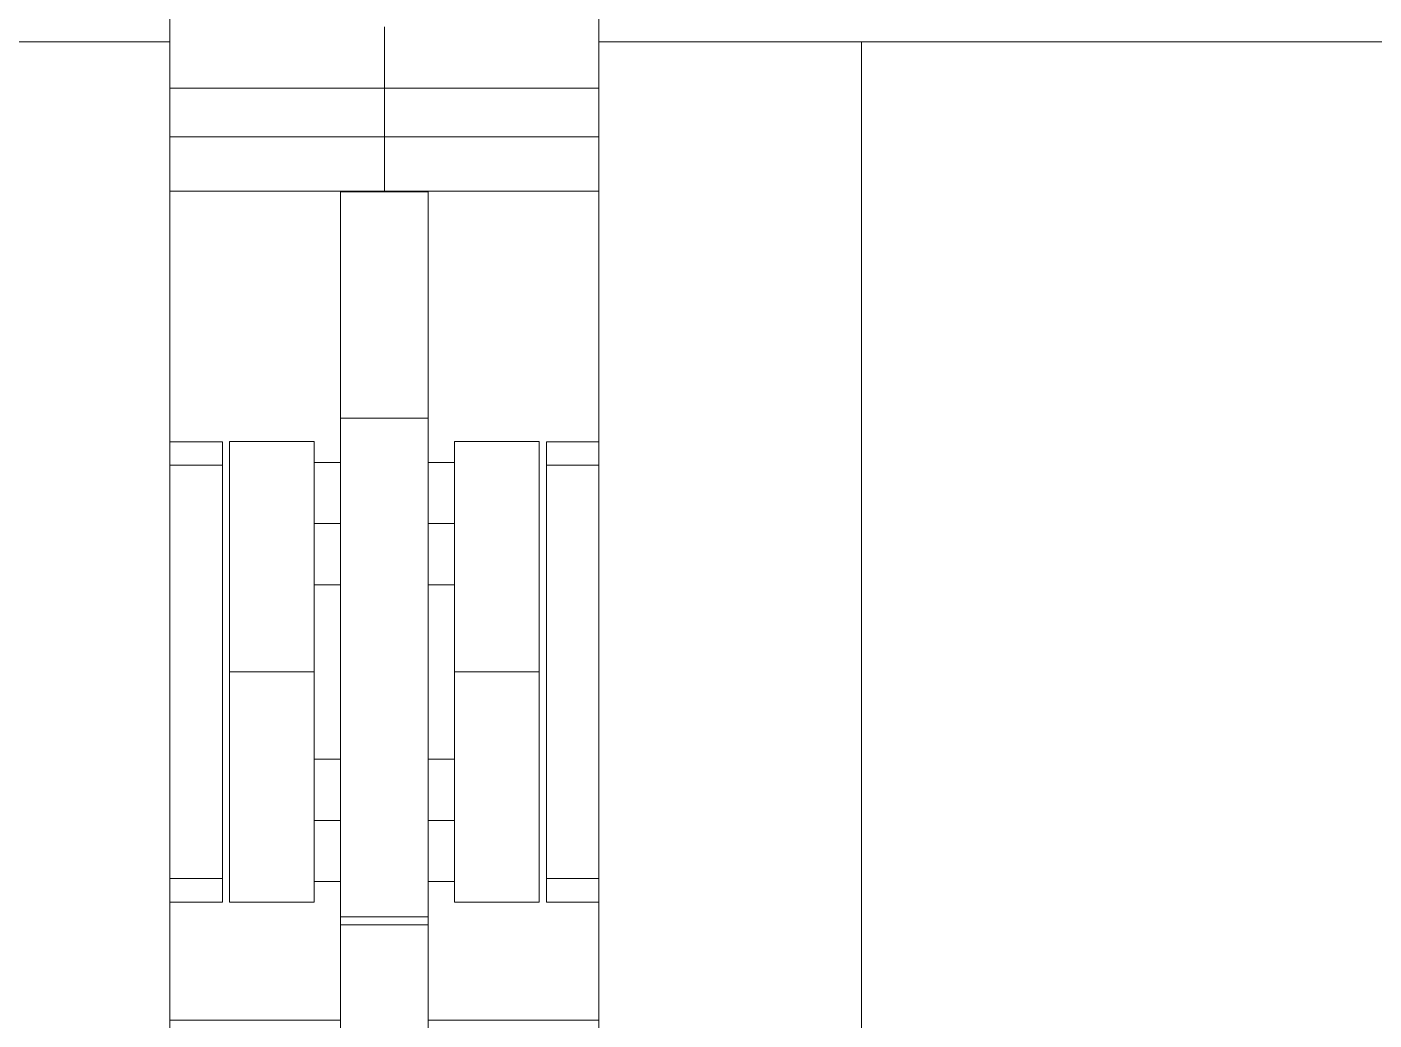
# Model space of a CAD drawing. Header units: millimetres. Extents: x -46169 to 237885, y -84465 to 18123.
# Drawn here: x 117148.9 to 117302.7, y -80615.1 to -80501.6 of the extents above; entities that cross this region are included whole.
import ezdxf

# ---------------------------------------------------------------- set-up
doc = ezdxf.new("R2010")
doc.units = ezdxf.units.MM
doc.header["$MEASUREMENT"] = 0
doc.linetypes.add('Wipeout_Contour', pattern=[1000, 0, -1000])
doc.layers.add('New_A-20-M_Floor_Slab', color=7, linetype='Continuous')
doc.layers.add('New_A-35-M_FFE_Fixed', color=7, linetype='Continuous')
doc.layers.add('New_A-20-M_Floor_Slab_Pen_No__89', color=8, linetype='Continuous', lineweight=20)
doc.layers.add('New_A-35-M_FFE_Fixed_Pen_No__1', color=7, linetype='Continuous', lineweight=13)

# ---------------------------------------------------------------- blocks, each defined once
blk = doc.blocks.new('Section Elem_7_2', base_point=(64459.15, -84332.61))
at = {"color": 254, "linetype": 'Wipeout_Contour', "lineweight": 0, "ltscale": 2275279.62684018}
blk.add_wipeout([(117165.23, -80549.04), (117171.23, -80549.04), (117171.23, -80601.62), (117165.23, -80601.62), (117165.23, -80615.11), (117184.73, -80615.11), (117184.73, -80599.29), (117181.73, -80599.29), (117181.73, -80601.65), (117172.05, -80601.65), (117172.05, -80549.01), (117181.73, -80549.01), (117181.73, -80551.38), (117184.73, -80551.38), (117184.73, -80520.4), (117165.23, -80520.4)], dxfattribs=at).dxf.layer = 'New_A-20-M_Floor_Slab'
at = {"color": 254, "linetype": 'Wipeout_Contour', "lineweight": 0, "ltscale": 568891.432542}
blk.add_wipeout([(117194.73, -80585.29), (117197.73, -80585.29), (117197.73, -80565.38), (117194.73, -80565.38)], dxfattribs=at).dxf.layer = 'New_A-20-M_Floor_Slab'
at = {"color": 254, "linetype": 'Wipeout_Contour', "lineweight": 0, "ltscale": 2275647.261272953}
blk.add_wipeout([(117194.73, -80615.11), (117214.23, -80615.11), (117214.23, -80601.62), (117208.23, -80601.62), (117208.23, -80549.04), (117214.23, -80549.04), (117214.23, -80520.4), (117194.73, -80520.4), (117194.73, -80551.38), (117197.73, -80551.38), (117197.73, -80549.01), (117207.42, -80549.01), (117207.42, -80601.65), (117197.73, -80601.65), (117197.73, -80599.29), (117194.73, -80599.29)], dxfattribs=at).dxf.layer = 'New_A-20-M_Floor_Slab'
at = {"color": 254, "linetype": 'Wipeout_Contour', "lineweight": 0, "ltscale": 568848.583567}
blk.add_wipeout([(117181.73, -80585.29), (117184.73, -80585.29), (117184.73, -80565.38), (117181.73, -80565.38)], dxfattribs=at).dxf.layer = 'New_A-20-M_Floor_Slab'
blk = doc.blocks.new('Section Elem_24_2', base_point=(64459.15, -84332.61))
at = {"color": 254, "linetype": 'Wipeout_Contour', "lineweight": 0, "ltscale": 851524.532362}
blk.add_wipeout([(117165.23, -80346.96), (116664.23, -80346.96), (116664.23, -80503.33), (116694.23, -80503.33), (117135.23, -80503.33), (117165.23, -80503.33)], dxfattribs=at).dxf.layer = 'New_A-35-M_FFE_Fixed'
at = {"color": 254, "linetype": 'Wipeout_Contour', "lineweight": 0, "ltscale": 568751.643388}
blk.add_wipeout([(117184.73, -80525.7), (117194.73, -80525.7), (117194.73, -80520.48), (117184.73, -80520.48)], dxfattribs=at).dxf.layer = 'New_A-35-M_FFE_Fixed'
at = {"color": 254, "linetype": 'Wipeout_Contour', "lineweight": 0, "ltscale": 568810.358046}
blk.add_wipeout([(117194.73, -80549.83), (117194.73, -80548.19), (117184.73, -80548.19), (117184.73, -80549.83)], dxfattribs=at).dxf.layer = 'New_A-35-M_FFE_Fixed'
at = {"color": 254, "linetype": 'Wipeout_Contour', "lineweight": 0, "ltscale": 568743.180045}
blk.add_wipeout([(117165.23, -80549.56), (117165.23, -80551.72), (117171.23, -80551.72), (117171.23, -80549.56)], dxfattribs=at).dxf.layer = 'New_A-35-M_FFE_Fixed'
at = {"color": 254, "linetype": 'Wipeout_Contour', "lineweight": 0, "ltscale": 568770.299842}
blk.add_wipeout([(117172.05, -80551.02), (117181.73, -80551.02), (117181.73, -80549.01), (117172.05, -80549.01)], dxfattribs=at).dxf.layer = 'New_A-35-M_FFE_Fixed'
at = {"color": 254, "linetype": 'Wipeout_Contour', "lineweight": 0, "ltscale": 568829.768625}
blk.add_wipeout([(117184.73, -80561.63), (117194.73, -80561.63), (117194.73, -80553.51), (117184.73, -80553.51)], dxfattribs=at).dxf.layer = 'New_A-35-M_FFE_Fixed'
at = {"color": 254, "linetype": 'Wipeout_Contour', "lineweight": 0, "ltscale": 568816.261574}
blk.add_wipeout([(117181.73, -80565.26), (117172.05, -80565.26), (117172.05, -80575.33), (117181.73, -80575.33)], dxfattribs=at).dxf.layer = 'New_A-35-M_FFE_Fixed'
at = {"color": 254, "linetype": 'Wipeout_Contour', "lineweight": 0, "ltscale": 568914.87473}
blk.add_wipeout([(117194.73, -80598.86), (117194.73, -80591.39), (117184.73, -80591.39), (117184.73, -80598.86)], dxfattribs=at).dxf.layer = 'New_A-35-M_FFE_Fixed'
at = {"color": 254, "linetype": 'Wipeout_Contour', "lineweight": 0, "ltscale": 568885.062204}
blk.add_wipeout([(117172.05, -80599.65), (117172.05, -80601.65), (117181.73, -80601.65), (117181.73, -80599.65)], dxfattribs=at).dxf.layer = 'New_A-35-M_FFE_Fixed'
at = {"color": 254, "linetype": 'Wipeout_Contour', "lineweight": 0, "ltscale": 568858.149632}
blk.add_wipeout([(117165.23, -80601.11), (117165.23, -80601.62), (117171.23, -80601.62), (117171.23, -80601.11)], dxfattribs=at).dxf.layer = 'New_A-35-M_FFE_Fixed'
at = {"color": 254, "linetype": 'Wipeout_Contour', "lineweight": 0, "ltscale": 568934.480623}
blk.add_wipeout([(117194.73, -80603.32), (117184.73, -80603.32), (117184.73, -80604.23), (117194.73, -80604.23)], dxfattribs=at).dxf.layer = 'New_A-35-M_FFE_Fixed'
at = {"color": 254, "linetype": 'Wipeout_Contour', "lineweight": 0, "ltscale": 568941.840406}
blk.add_wipeout([(117184.73, -80607.94), (117194.73, -80607.94), (117194.73, -80606.1), (117184.73, -80606.1)], dxfattribs=at).dxf.layer = 'New_A-35-M_FFE_Fixed'
at = {"color": 254, "linetype": 'Wipeout_Contour', "lineweight": 0, "ltscale": 568954.004996}
blk.add_wipeout([(117184.73, -80611.52), (117184.73, -80613.26), (117194.73, -80613.26), (117194.73, -80611.52)], dxfattribs=at).dxf.layer = 'New_A-35-M_FFE_Fixed'
at = {"color": 254, "linetype": 'Wipeout_Contour', "lineweight": 0, "ltscale": 568961.735793}
blk.add_wipeout([(117184.73, -80616.64), (117194.73, -80616.64), (117194.73, -80614.96), (117184.73, -80614.96)], dxfattribs=at).dxf.layer = 'New_A-35-M_FFE_Fixed'
at = {"layer": 'New_A-35-M_FFE_Fixed_Pen_No__1', "linetype": 'Continuous'}
for p, q in [((117172.05, -80549.01), (117181.73, -80549.01)), ((117172.05, -80601.65), (117181.73, -80601.65))]:
    blk.add_line(p, q, dxfattribs=at)
at = {"color": 254, "linetype": 'Wipeout_Contour', "lineweight": 0, "ltscale": 710931.742198}
blk.add_wipeout([(117184.73, -80520.48), (117194.73, -80520.48), (117194.73, -80520.4), (117189.73, -80520.4), (117184.73, -80520.4)], dxfattribs=at).dxf.layer = 'New_A-35-M_FFE_Fixed'
at = {"color": 254, "linetype": 'Wipeout_Contour', "lineweight": 0, "ltscale": 568763.138408}
blk.add_wipeout([(117184.73, -80525.7), (117184.73, -80530.63), (117194.73, -80530.63), (117194.73, -80525.7)], dxfattribs=at).dxf.layer = 'New_A-35-M_FFE_Fixed'
at = {"color": 254, "linetype": 'Wipeout_Contour', "lineweight": 0, "ltscale": 568740.150216}
blk.add_wipeout([(117165.23, -80549.04), (117165.23, -80549.56), (117171.23, -80549.56), (117171.23, -80549.04)], dxfattribs=at).dxf.layer = 'New_A-35-M_FFE_Fixed'
at = {"color": 254, "linetype": 'Wipeout_Contour', "lineweight": 0, "ltscale": 568779.033964}
blk.add_wipeout([(117172.05, -80556.72), (117181.73, -80556.72), (117181.73, -80551.02), (117172.05, -80551.02)], dxfattribs=at).dxf.layer = 'New_A-35-M_FFE_Fixed'
at = {"color": 254, "linetype": 'Wipeout_Contour', "lineweight": 0, "ltscale": 568850.153111}
blk.add_wipeout([(117184.73, -80571.51), (117194.73, -80571.51), (117194.73, -80561.63), (117184.73, -80561.63)], dxfattribs=at).dxf.layer = 'New_A-35-M_FFE_Fixed'
at = {"color": 254, "linetype": 'Wipeout_Contour', "lineweight": 0, "ltscale": 568876.324797}
blk.add_wipeout([(117181.73, -80593.94), (117172.05, -80593.94), (117172.05, -80599.65), (117181.73, -80599.65)], dxfattribs=at).dxf.layer = 'New_A-35-M_FFE_Fixed'
at = {"color": 254, "linetype": 'Wipeout_Contour', "lineweight": 0, "ltscale": 568855.118537}
blk.add_wipeout([(117171.23, -80598.94), (117165.23, -80598.94), (117165.23, -80601.11), (117171.23, -80601.11)], dxfattribs=at).dxf.layer = 'New_A-35-M_FFE_Fixed'
at = {"color": 254, "linetype": 'Wipeout_Contour', "lineweight": 0, "ltscale": 568930.552962}
blk.add_wipeout([(117194.73, -80603.32), (117194.73, -80600.77), (117184.73, -80600.77), (117184.73, -80603.32)], dxfattribs=at).dxf.layer = 'New_A-35-M_FFE_Fixed'
at = {"color": 254, "linetype": 'Wipeout_Contour', "lineweight": 0, "ltscale": 568937.634166}
blk.add_wipeout([(117194.73, -80604.23), (117184.73, -80604.23), (117184.73, -80606.1), (117194.73, -80606.1)], dxfattribs=at).dxf.layer = 'New_A-35-M_FFE_Fixed'
at = {"color": 254, "linetype": 'Wipeout_Contour', "lineweight": 0, "ltscale": 568950.02587}
blk.add_wipeout([(117194.73, -80611.52), (117194.73, -80609.75), (117184.73, -80609.75), (117184.73, -80611.52)], dxfattribs=at).dxf.layer = 'New_A-35-M_FFE_Fixed'
at = {"color": 254, "linetype": 'Wipeout_Contour', "lineweight": 0, "ltscale": 568957.908319}
blk.add_wipeout([(117194.73, -80614.96), (117194.73, -80613.26), (117184.73, -80613.26), (117184.73, -80614.96)], dxfattribs=at).dxf.layer = 'New_A-35-M_FFE_Fixed'
at = {"layer": 'New_A-35-M_FFE_Fixed_Pen_No__1', "linetype": 'Continuous'}
for p, q in [((117171.23, -80549.56), (117171.23, -80549.04)), ((117172.05, -80551.02), (117172.05, -80549.01)), ((117172.05, -80601.65), (117172.05, -80599.65)), ((117171.23, -80601.62), (117171.23, -80601.11))]:
    blk.add_line(p, q, dxfattribs=at)
at = {"color": 254, "linetype": 'Wipeout_Contour', "lineweight": 0, "ltscale": 568773.777085}
blk.add_wipeout([(117184.73, -80535.1), (117194.73, -80535.1), (117194.73, -80530.63), (117184.73, -80530.63)], dxfattribs=at).dxf.layer = 'New_A-35-M_FFE_Fixed'
at = {"color": 254, "linetype": 'Wipeout_Contour', "lineweight": 0, "ltscale": 568794.899972}
blk.add_wipeout([(117181.73, -80551.38), (117181.73, -80551.91), (117184.73, -80551.91), (117184.73, -80551.38)], dxfattribs=at).dxf.layer = 'New_A-35-M_FFE_Fixed'
at = {"color": 254, "linetype": 'Wipeout_Contour', "lineweight": 0, "ltscale": 568799.148929}
blk.add_wipeout([(117171.23, -80551.72), (117165.23, -80551.72), (117165.23, -80598.94), (117171.23, -80598.94)], dxfattribs=at).dxf.layer = 'New_A-35-M_FFE_Fixed'
at = {"color": 254, "linetype": 'Wipeout_Contour', "lineweight": 0, "ltscale": 568795.173222}
blk.add_wipeout([(117181.73, -80556.72), (117172.05, -80556.72), (117172.05, -80565.26), (117181.73, -80565.26)], dxfattribs=at).dxf.layer = 'New_A-35-M_FFE_Fixed'
at = {"color": 254, "linetype": 'Wipeout_Contour', "lineweight": 0, "ltscale": 568873.079419}
blk.add_wipeout([(117184.73, -80581.87), (117194.73, -80581.87), (117194.73, -80571.51), (117184.73, -80571.51)], dxfattribs=at).dxf.layer = 'New_A-35-M_FFE_Fixed'
at = {"color": 254, "linetype": 'Wipeout_Contour', "lineweight": 0, "ltscale": 568860.180878}
blk.add_wipeout([(117181.73, -80585.4), (117172.05, -80585.4), (117172.05, -80593.94), (117181.73, -80593.94)], dxfattribs=at).dxf.layer = 'New_A-35-M_FFE_Fixed'
at = {"color": 254, "linetype": 'Wipeout_Contour', "lineweight": 0, "ltscale": 711128.411658}
blk.add_wipeout([(117181.73, -80598.75), (117181.73, -80599.29), (117184.73, -80599.29), (117184.73, -80598.86), (117184.73, -80598.75)], dxfattribs=at).dxf.layer = 'New_A-35-M_FFE_Fixed'
at = {"color": 254, "linetype": 'Wipeout_Contour', "lineweight": 0, "ltscale": 568945.970991}
blk.add_wipeout([(117184.73, -80607.94), (117184.73, -80609.75), (117194.73, -80609.75), (117194.73, -80607.94)], dxfattribs=at).dxf.layer = 'New_A-35-M_FFE_Fixed'
at = {"layer": 'New_A-35-M_FFE_Fixed_Pen_No__1', "linetype": 'Continuous'}
for p, q in [((117171.23, -80551.72), (117171.23, -80549.56)), ((117181.73, -80551.02), (117181.73, -80549.01)), ((117172.05, -80556.72), (117172.05, -80551.02)), ((117171.23, -80598.94), (117171.23, -80551.72)), ((117172.05, -80565.26), (117172.05, -80556.72)), ((117172.05, -80599.65), (117172.05, -80593.94)), ((117171.23, -80601.11), (117171.23, -80598.94)), ((117181.73, -80601.65), (117181.73, -80599.65))]:
    blk.add_line(p, q, dxfattribs=at)
at = {"color": 254, "linetype": 'Wipeout_Contour', "lineweight": 0, "ltscale": 568739.870165}
blk.add_wipeout([(117165.23, -80503.33), (117135.23, -80503.33), (117135.23, -80647.33), (117165.23, -80647.33)], dxfattribs=at).dxf.layer = 'New_A-35-M_FFE_Fixed'
at = {"color": 254, "linetype": 'Wipeout_Contour', "lineweight": 0, "ltscale": 568783.219289}
blk.add_wipeout([(117184.73, -80535.1), (117184.73, -80538.96), (117194.73, -80538.96), (117194.73, -80535.1)], dxfattribs=at).dxf.layer = 'New_A-35-M_FFE_Fixed'
at = {"color": 254, "linetype": 'Wipeout_Contour', "lineweight": 0, "ltscale": 568797.222812}
blk.add_wipeout([(117181.73, -80551.91), (117181.73, -80553.43), (117184.73, -80553.43), (117184.73, -80551.91)], dxfattribs=at).dxf.layer = 'New_A-35-M_FFE_Fixed'
at = {"color": 254, "linetype": 'Wipeout_Contour', "lineweight": 0, "ltscale": 568813.193074}
blk.add_wipeout([(117181.73, -80558.38), (117181.73, -80561.05), (117184.73, -80561.05), (117184.73, -80558.38)], dxfattribs=at).dxf.layer = 'New_A-35-M_FFE_Fixed'
at = {"color": 254, "linetype": 'Wipeout_Contour', "lineweight": 0, "ltscale": 568825.416788}
blk.add_wipeout([(117181.73, -80564.84), (117181.73, -80565.38), (117184.73, -80565.38), (117184.73, -80564.84)], dxfattribs=at).dxf.layer = 'New_A-35-M_FFE_Fixed'
at = {"color": 254, "linetype": 'Wipeout_Contour', "lineweight": 0, "ltscale": 568839.089227}
blk.add_wipeout([(117181.73, -80575.33), (117172.05, -80575.33), (117172.05, -80585.4), (117181.73, -80585.4)], dxfattribs=at).dxf.layer = 'New_A-35-M_FFE_Fixed'
at = {"color": 254, "linetype": 'Wipeout_Contour', "lineweight": 0, "ltscale": 568895.614513}
blk.add_wipeout([(117194.73, -80591.39), (117194.73, -80581.87), (117184.73, -80581.87), (117184.73, -80591.39)], dxfattribs=at).dxf.layer = 'New_A-35-M_FFE_Fixed'
at = {"color": 254, "linetype": 'Wipeout_Contour', "lineweight": 0, "ltscale": 568890.048687}
blk.add_wipeout([(117181.73, -80594.97), (117184.73, -80594.97), (117184.73, -80592.29), (117181.73, -80592.29)], dxfattribs=at).dxf.layer = 'New_A-35-M_FFE_Fixed'
at = {"color": 254, "linetype": 'Wipeout_Contour', "lineweight": 0, "ltscale": 568899.952164}
blk.add_wipeout([(117181.73, -80597.24), (117181.73, -80598.75), (117184.73, -80598.75), (117184.73, -80597.24)], dxfattribs=at).dxf.layer = 'New_A-35-M_FFE_Fixed'
at = {"layer": 'New_A-35-M_FFE_Fixed_Pen_No__1', "linetype": 'Continuous'}
for p, q in [((117165.23, -80549.04), (117171.23, -80549.04)), ((117181.73, -80551.38), (117184.73, -80551.38)), ((117165.23, -80551.72), (117171.23, -80551.72)), ((117172.05, -80575.33), (117172.05, -80565.26)), ((117172.05, -80575.33), (117181.73, -80575.33)), ((117172.05, -80585.4), (117172.05, -80575.33)), ((117172.05, -80593.94), (117172.05, -80585.4)), ((117165.23, -80598.94), (117171.23, -80598.94)), ((117181.73, -80599.29), (117184.73, -80599.29)), ((117165.23, -80601.62), (117171.23, -80601.62))]:
    blk.add_line(p, q, dxfattribs=at)
at = {"color": 254, "linetype": 'Wipeout_Contour', "lineweight": 0, "ltscale": 568670.551789}
blk.add_wipeout([(117189.73, -80501.63), (117165.23, -80501.63), (117165.23, -80508.61), (117189.73, -80508.61)], dxfattribs=at).dxf.layer = 'New_A-35-M_FFE_Fixed'
at = {"color": 254, "linetype": 'Wipeout_Contour', "lineweight": 0, "ltscale": 568683.856319}
blk.add_wipeout([(117165.23, -80511.45), (117189.73, -80511.45), (117189.73, -80510.54), (117165.23, -80510.54)], dxfattribs=at).dxf.layer = 'New_A-35-M_FFE_Fixed'
at = {"color": 254, "linetype": 'Wipeout_Contour', "lineweight": 0, "ltscale": 568698.117692}
blk.add_wipeout([(117165.23, -80520.4), (117189.73, -80520.4), (117189.73, -80514.18), (117165.23, -80514.18)], dxfattribs=at).dxf.layer = 'New_A-35-M_FFE_Fixed'
at = {"color": 254, "linetype": 'Wipeout_Contour', "lineweight": 0, "ltscale": 568791.163112}
blk.add_wipeout([(117194.73, -80538.96), (117184.73, -80538.96), (117184.73, -80542.11), (117194.73, -80542.11)], dxfattribs=at).dxf.layer = 'New_A-35-M_FFE_Fixed'
at = {"color": 254, "linetype": 'Wipeout_Contour', "lineweight": 0, "ltscale": 711001.863715}
blk.add_wipeout([(117181.73, -80553.43), (117181.73, -80555.7), (117184.73, -80555.7), (117184.73, -80553.51), (117184.73, -80553.43)], dxfattribs=at).dxf.layer = 'New_A-35-M_FFE_Fixed'
at = {"color": 254, "linetype": 'Wipeout_Contour', "lineweight": 0, "ltscale": 568823.09372}
blk.add_wipeout([(117181.73, -80563.33), (117181.73, -80564.84), (117184.73, -80564.84), (117184.73, -80563.33)], dxfattribs=at).dxf.layer = 'New_A-35-M_FFE_Fixed'
at = {"color": 254, "linetype": 'Wipeout_Contour', "lineweight": 0, "ltscale": 568871.750355}
blk.add_wipeout([(117181.73, -80585.82), (117184.73, -80585.82), (117184.73, -80585.29), (117181.73, -80585.29)], dxfattribs=at).dxf.layer = 'New_A-35-M_FFE_Fixed'
at = {"color": 254, "linetype": 'Wipeout_Contour', "lineweight": 0, "ltscale": 568895.658514}
blk.add_wipeout([(117181.73, -80594.97), (117181.73, -80597.24), (117184.73, -80597.24), (117184.73, -80594.97)], dxfattribs=at).dxf.layer = 'New_A-35-M_FFE_Fixed'
at = {"layer": 'New_A-35-M_FFE_Fixed_Pen_No__1', "linetype": 'Continuous'}
for p, q in [((117165.23, -80503.33), (117165.23, -80346.96)), ((117135.23, -80503.33), (117165.23, -80503.33)), ((117165.23, -80520.4), (117189.73, -80520.4)), ((117181.73, -80575.33), (117181.73, -80565.26)), ((117181.73, -80565.38), (117184.73, -80565.38)), ((117181.73, -80599.65), (117181.73, -80593.94))]:
    blk.add_line(p, q, dxfattribs=at)
at = {"color": 254, "linetype": 'Wipeout_Contour', "lineweight": 0, "ltscale": 568679.563704}
blk.add_wipeout([(117165.23, -80509.58), (117189.73, -80509.58), (117189.73, -80508.61), (117165.23, -80508.61)], dxfattribs=at).dxf.layer = 'New_A-35-M_FFE_Fixed'
at = {"color": 254, "linetype": 'Wipeout_Contour', "lineweight": 0, "ltscale": 568690.813338}
blk.add_wipeout([(117165.23, -80514.18), (117189.73, -80514.18), (117189.73, -80513.95), (117165.23, -80513.95)], dxfattribs=at).dxf.layer = 'New_A-35-M_FFE_Fixed'
at = {"color": 254, "linetype": 'Wipeout_Contour', "lineweight": 0, "ltscale": 568797.354527}
blk.add_wipeout([(117184.73, -80544.43), (117194.73, -80544.43), (117194.73, -80542.11), (117184.73, -80542.11)], dxfattribs=at).dxf.layer = 'New_A-35-M_FFE_Fixed'
at = {"color": 254, "linetype": 'Wipeout_Contour', "lineweight": 0, "ltscale": 568807.122901}
blk.add_wipeout([(117181.73, -80555.7), (117181.73, -80558.38), (117184.73, -80558.38), (117184.73, -80555.7)], dxfattribs=at).dxf.layer = 'New_A-35-M_FFE_Fixed'
at = {"color": 254, "linetype": 'Wipeout_Contour', "lineweight": 0, "ltscale": 711023.872258}
blk.add_wipeout([(117181.73, -80561.05), (117181.73, -80563.33), (117184.73, -80563.33), (117184.73, -80561.63), (117184.73, -80561.05)], dxfattribs=at).dxf.layer = 'New_A-35-M_FFE_Fixed'
at = {"color": 254, "linetype": 'Wipeout_Contour', "lineweight": 0, "ltscale": 568874.073859}
blk.add_wipeout([(117181.73, -80587.34), (117184.73, -80587.34), (117184.73, -80585.82), (117181.73, -80585.82)], dxfattribs=at).dxf.layer = 'New_A-35-M_FFE_Fixed'
at = {"layer": 'New_A-35-M_FFE_Fixed_Pen_No__1', "linetype": 'Continuous'}
for p, q in [((117165.23, -80508.61), (117189.73, -80508.61)), ((117181.73, -80556.72), (117181.73, -80551.02)), ((117181.73, -80565.26), (117181.73, -80556.72)), ((117181.73, -80558.38), (117184.73, -80558.38)), ((117181.73, -80585.4), (117181.73, -80575.33)), ((117181.73, -80585.29), (117184.73, -80585.29))]:
    blk.add_line(p, q, dxfattribs=at)
at = {"color": 254, "linetype": 'Wipeout_Contour', "lineweight": 0, "ltscale": 568681.745663}
blk.add_wipeout([(117165.23, -80510.54), (117189.73, -80510.54), (117189.73, -80509.58), (117165.23, -80509.58)], dxfattribs=at).dxf.layer = 'New_A-35-M_FFE_Fixed'
at = {"color": 254, "linetype": 'Wipeout_Contour', "lineweight": 0, "ltscale": 568688.997012}
blk.add_wipeout([(117165.23, -80513.55), (117189.73, -80513.55), (117189.73, -80512.98), (117165.23, -80512.98)], dxfattribs=at).dxf.layer = 'New_A-35-M_FFE_Fixed'
at = {"color": 254, "linetype": 'Wipeout_Contour', "lineweight": 0, "ltscale": 568801.595534}
blk.add_wipeout([(117184.73, -80545.85), (117194.73, -80545.85), (117194.73, -80544.43), (117184.73, -80544.43)], dxfattribs=at).dxf.layer = 'New_A-35-M_FFE_Fixed'
at = {"color": 254, "linetype": 'Wipeout_Contour', "lineweight": 0, "ltscale": 568878.367184}
blk.add_wipeout([(117181.73, -80587.34), (117181.73, -80589.61), (117184.73, -80589.61), (117184.73, -80587.34)], dxfattribs=at).dxf.layer = 'New_A-35-M_FFE_Fixed'
at = {"color": 254, "linetype": 'Wipeout_Contour', "lineweight": 0, "ltscale": 568687.551595}
blk.add_wipeout([(117165.23, -80512.98), (117189.73, -80512.98), (117189.73, -80512.27), (117165.23, -80512.27)], dxfattribs=at).dxf.layer = 'New_A-35-M_FFE_Fixed'
at = {"color": 254, "linetype": 'Wipeout_Contour', "lineweight": 0, "ltscale": 568803.750496}
blk.add_wipeout([(117184.73, -80545.85), (117184.73, -80546.33), (117194.73, -80546.33), (117194.73, -80545.85)], dxfattribs=at).dxf.layer = 'New_A-35-M_FFE_Fixed'
at = {"color": 254, "linetype": 'Wipeout_Contour', "lineweight": 0, "ltscale": 711106.141295}
blk.add_wipeout([(117181.73, -80589.61), (117181.73, -80592.29), (117184.73, -80592.29), (117184.73, -80591.39), (117184.73, -80589.61)], dxfattribs=at).dxf.layer = 'New_A-35-M_FFE_Fixed'
at = {"layer": 'New_A-35-M_FFE_Fixed_Pen_No__1', "linetype": 'Continuous'}
for p, q in [((117181.73, -80593.94), (117181.73, -80585.4)), ((117181.73, -80592.29), (117184.73, -80592.29))]:
    blk.add_line(p, q, dxfattribs=at)
at = {"color": 254, "linetype": 'Wipeout_Contour', "lineweight": 0, "ltscale": 568685.816239}
blk.add_wipeout([(117189.73, -80511.45), (117165.23, -80511.45), (117165.23, -80512.27), (117189.73, -80512.27)], dxfattribs=at).dxf.layer = 'New_A-35-M_FFE_Fixed'
at = {"color": 254, "linetype": 'Wipeout_Contour', "lineweight": 0, "ltscale": 568690.098109}
blk.add_wipeout([(117165.23, -80513.95), (117189.73, -80513.95), (117189.73, -80513.55), (117165.23, -80513.55)], dxfattribs=at).dxf.layer = 'New_A-35-M_FFE_Fixed'
at = {"color": 254, "linetype": 'Wipeout_Contour', "lineweight": 0, "ltscale": 568806.395243}
blk.add_wipeout([(117184.73, -80546.33), (117184.73, -80548.19), (117194.73, -80548.19), (117194.73, -80546.33)], dxfattribs=at).dxf.layer = 'New_A-35-M_FFE_Fixed'
at = {"layer": 'New_A-35-M_FFE_Fixed_Pen_No__1', "linetype": 'Continuous'}
for p, q in [((117165.23, -80647.33), (117165.23, -80503.33)), ((117165.23, -80514.18), (117189.73, -80514.18))]:
    blk.add_line(p, q, dxfattribs=at)
blk = doc.blocks.new('Section Elem_29_2', base_point=(64459.15, -84332.61))
at = {"layer": 'New_A-35-M_FFE_Fixed_Pen_No__1', "linetype": 'Continuous'}
for p, q in [((117184.73, -80520.48), (117184.73, -80520.4)), ((117184.73, -80525.7), (117184.73, -80520.48)), ((117184.73, -80530.63), (117184.73, -80525.7)), ((117194.73, -80530.63), (117194.73, -80525.7)), ((117184.73, -80535.1), (117184.73, -80530.63)), ((117194.73, -80535.1), (117194.73, -80530.63)), ((117184.73, -80538.96), (117184.73, -80535.1)), ((117194.73, -80538.96), (117194.73, -80535.1)), ((117184.73, -80542.11), (117184.73, -80538.96)), ((117194.73, -80542.11), (117194.73, -80538.96)), ((117184.73, -80544.43), (117184.73, -80542.11)), ((117194.73, -80544.43), (117194.73, -80542.11)), ((117184.73, -80545.85), (117184.73, -80544.43)), ((117194.73, -80545.85), (117194.73, -80544.43)), ((117184.73, -80546.33), (117184.73, -80545.85)), ((117184.73, -80548.19), (117184.73, -80546.33)), ((117184.73, -80546.33), (117194.73, -80546.33)), ((117194.73, -80546.33), (117194.73, -80545.85)), ((117194.73, -80548.19), (117194.73, -80546.33)), ((117184.73, -80571.51), (117184.73, -80561.63)), ((117184.73, -80581.87), (117184.73, -80571.51)), ((117194.73, -80581.87), (117194.73, -80571.51)), ((117184.73, -80591.39), (117184.73, -80581.87)), ((117184.73, -80604.23), (117184.73, -80603.32)), ((117184.73, -80603.32), (117194.73, -80603.32)), ((117194.73, -80604.23), (117194.73, -80603.32)), ((117184.73, -80606.1), (117184.73, -80604.23)), ((117184.73, -80604.23), (117194.73, -80604.23)), ((117194.73, -80606.1), (117194.73, -80604.23)), ((117184.73, -80607.94), (117184.73, -80606.1)), ((117194.73, -80607.94), (117194.73, -80606.1)), ((117184.73, -80609.75), (117184.73, -80607.94)), ((117194.73, -80609.75), (117194.73, -80607.94)), ((117184.73, -80611.52), (117184.73, -80609.75)), ((117194.73, -80611.52), (117194.73, -80609.75)), ((117184.73, -80613.26), (117184.73, -80611.52)), ((117194.73, -80613.26), (117194.73, -80611.52)), ((117184.73, -80614.96), (117184.73, -80613.26)), ((117194.73, -80614.96), (117194.73, -80613.26)), ((117184.73, -80616.64), (117184.73, -80614.96)), ((117194.73, -80616.64), (117194.73, -80614.96))]:
    blk.add_line(p, q, dxfattribs=at)
at = {"color": 254, "linetype": 'Wipeout_Contour', "lineweight": 0, "ltscale": 568881.895975}
blk.add_wipeout([(117214.23, -80549.56), (117214.23, -80549.04), (117208.23, -80549.04), (117208.23, -80549.56)], dxfattribs=at).dxf.layer = 'New_A-35-M_FFE_Fixed'
at = {"color": 254, "linetype": 'Wipeout_Contour', "lineweight": 0, "ltscale": 568840.075623}
blk.add_wipeout([(117194.73, -80551.91), (117194.73, -80553.43), (117197.73, -80553.43), (117197.73, -80551.91)], dxfattribs=at).dxf.layer = 'New_A-35-M_FFE_Fixed'
at = {"color": 254, "linetype": 'Wipeout_Contour', "lineweight": 0, "ltscale": 711063.047168}
blk.add_wipeout([(117194.73, -80558.38), (117197.73, -80558.38), (117197.73, -80556.72), (117197.73, -80555.7), (117194.73, -80555.7)], dxfattribs=at).dxf.layer = 'New_A-35-M_FFE_Fixed'
at = {"color": 254, "linetype": 'Wipeout_Contour', "lineweight": 0, "ltscale": 568865.944571}
blk.add_wipeout([(117194.73, -80563.33), (117194.73, -80564.84), (117197.73, -80564.84), (117197.73, -80563.33)], dxfattribs=at).dxf.layer = 'New_A-35-M_FFE_Fixed'
at = {"color": 254, "linetype": 'Wipeout_Contour', "lineweight": 0, "ltscale": 568921.213871}
blk.add_wipeout([(117197.73, -80587.34), (117194.73, -80587.34), (117194.73, -80589.61), (117197.73, -80589.61)], dxfattribs=at).dxf.layer = 'New_A-35-M_FFE_Fixed'
at = {"color": 254, "linetype": 'Wipeout_Contour', "lineweight": 0, "ltscale": 568938.503899}
blk.add_wipeout([(117197.73, -80594.97), (117194.73, -80594.97), (117194.73, -80597.24), (117197.73, -80597.24)], dxfattribs=at).dxf.layer = 'New_A-35-M_FFE_Fixed'
at = {"color": 254, "linetype": 'Wipeout_Contour', "lineweight": 0, "ltscale": 568999.865996}
blk.add_wipeout([(117208.23, -80601.62), (117214.23, -80601.62), (117214.23, -80601.11), (117208.23, -80601.11)], dxfattribs=at).dxf.layer = 'New_A-35-M_FFE_Fixed'
at = {"color": 254, "linetype": 'Wipeout_Contour', "lineweight": 0, "ltscale": 568837.752957}
blk.add_wipeout([(117194.73, -80551.38), (117194.73, -80551.91), (117197.73, -80551.91), (117197.73, -80551.38)], dxfattribs=at).dxf.layer = 'New_A-35-M_FFE_Fixed'
at = {"color": 254, "linetype": 'Wipeout_Contour', "lineweight": 0, "ltscale": 568844.367389}
blk.add_wipeout([(117194.73, -80555.7), (117197.73, -80555.7), (117197.73, -80553.43), (117194.73, -80553.43)], dxfattribs=at).dxf.layer = 'New_A-35-M_FFE_Fixed'
at = {"color": 254, "linetype": 'Wipeout_Contour', "lineweight": 0, "ltscale": 568861.652471}
blk.add_wipeout([(117194.73, -80561.05), (117194.73, -80563.33), (117197.73, -80563.33), (117197.73, -80561.05)], dxfattribs=at).dxf.layer = 'New_A-35-M_FFE_Fixed'
at = {"color": 254, "linetype": 'Wipeout_Contour', "lineweight": 0, "ltscale": 711086.402852}
blk.add_wipeout([(117194.73, -80564.84), (117194.73, -80565.38), (117197.73, -80565.38), (117197.73, -80565.26), (117197.73, -80564.84)], dxfattribs=at).dxf.layer = 'New_A-35-M_FFE_Fixed'
at = {"color": 254, "linetype": 'Wipeout_Contour', "lineweight": 0, "ltscale": 568916.92087}
blk.add_wipeout([(117197.73, -80585.82), (117194.73, -80585.82), (117194.73, -80587.34), (117197.73, -80587.34)], dxfattribs=at).dxf.layer = 'New_A-35-M_FFE_Fixed'
at = {"color": 254, "linetype": 'Wipeout_Contour', "lineweight": 0, "ltscale": 711167.187773}
blk.add_wipeout([(117194.73, -80592.29), (117194.73, -80594.97), (117197.73, -80594.97), (117197.73, -80593.94), (117197.73, -80592.29)], dxfattribs=at).dxf.layer = 'New_A-35-M_FFE_Fixed'
at = {"color": 254, "linetype": 'Wipeout_Contour', "lineweight": 0, "ltscale": 711179.065831}
blk.add_wipeout([(117194.73, -80597.24), (117194.73, -80598.75), (117197.73, -80598.75), (117197.73, -80597.72), (117197.73, -80597.24)], dxfattribs=at).dxf.layer = 'New_A-35-M_FFE_Fixed'
at = {"color": 254, "linetype": 'Wipeout_Contour', "lineweight": 0, "ltscale": 568996.835656}
blk.add_wipeout([(117214.23, -80598.94), (117208.23, -80598.94), (117208.23, -80601.11), (117214.23, -80601.11)], dxfattribs=at).dxf.layer = 'New_A-35-M_FFE_Fixed'
at = {"layer": 'New_A-35-M_FFE_Fixed_Pen_No__1', "linetype": 'Continuous'}
blk.add_line((117208.23, -80601.62), (117208.23, -80601.11), dxfattribs=at)
at = {"color": 254, "linetype": 'Wipeout_Contour', "lineweight": 0, "ltscale": 568816.394379}
blk.add_wipeout([(117184.73, -80553.51), (117194.73, -80553.51), (117194.73, -80549.83), (117184.73, -80549.83)], dxfattribs=at).dxf.layer = 'New_A-35-M_FFE_Fixed'
at = {"color": 254, "linetype": 'Wipeout_Contour', "lineweight": 0, "ltscale": 568940.87999}
blk.add_wipeout([(117208.23, -80598.94), (117214.23, -80598.94), (117214.23, -80551.72), (117208.23, -80551.72)], dxfattribs=at).dxf.layer = 'New_A-35-M_FFE_Fixed'
at = {"color": 254, "linetype": 'Wipeout_Contour', "lineweight": 0, "ltscale": 568856.044669}
blk.add_wipeout([(117194.73, -80558.38), (117194.73, -80561.05), (117197.73, -80561.05), (117197.73, -80558.38)], dxfattribs=at).dxf.layer = 'New_A-35-M_FFE_Fixed'
at = {"color": 254, "linetype": 'Wipeout_Contour', "lineweight": 0, "ltscale": 711143.826422}
blk.add_wipeout([(117197.73, -80585.29), (117194.73, -80585.29), (117194.73, -80585.82), (117197.73, -80585.82), (117197.73, -80585.4)], dxfattribs=at).dxf.layer = 'New_A-35-M_FFE_Fixed'
at = {"color": 254, "linetype": 'Wipeout_Contour', "lineweight": 0, "ltscale": 568926.823043}
blk.add_wipeout([(117194.73, -80592.29), (117197.73, -80592.29), (117197.73, -80589.61), (117194.73, -80589.61)], dxfattribs=at).dxf.layer = 'New_A-35-M_FFE_Fixed'
at = {"color": 254, "linetype": 'Wipeout_Contour', "lineweight": 0, "ltscale": 568945.120787}
blk.add_wipeout([(117194.73, -80598.75), (117194.73, -80599.29), (117197.73, -80599.29), (117197.73, -80598.75)], dxfattribs=at).dxf.layer = 'New_A-35-M_FFE_Fixed'
at = {"layer": 'New_A-35-M_FFE_Fixed_Pen_No__1', "linetype": 'Continuous'}
for p, q in [((117184.73, -80553.51), (117184.73, -80548.19)), ((117194.73, -80553.51), (117194.73, -80548.19)), ((117184.73, -80561.63), (117184.73, -80553.51)), ((117194.73, -80561.63), (117194.73, -80553.51)), ((117194.73, -80571.51), (117194.73, -80561.63)), ((117194.73, -80591.39), (117194.73, -80581.87)), ((117208.23, -80601.11), (117208.23, -80598.94))]:
    blk.add_line(p, q, dxfattribs=at)
at = {"color": 254, "linetype": 'Wipeout_Contour', "lineweight": 0, "ltscale": 568884.925049}
blk.add_wipeout([(117208.23, -80549.56), (117208.23, -80551.72), (117214.23, -80551.72), (117214.23, -80549.56)], dxfattribs=at).dxf.layer = 'New_A-35-M_FFE_Fixed'
at = {"color": 254, "linetype": 'Wipeout_Contour', "lineweight": 0, "ltscale": 568944.841702}
blk.add_wipeout([(117197.73, -80593.94), (117207.42, -80593.94), (117207.42, -80585.4), (117197.73, -80585.4)], dxfattribs=at).dxf.layer = 'New_A-35-M_FFE_Fixed'
at = {"color": 254, "linetype": 'Wipeout_Contour', "lineweight": 0, "ltscale": 568925.498799}
blk.add_wipeout([(117194.73, -80600.77), (117194.73, -80598.86), (117184.73, -80598.86), (117184.73, -80600.77)], dxfattribs=at).dxf.layer = 'New_A-35-M_FFE_Fixed'
at = {"layer": 'New_A-35-M_FFE_Fixed_Pen_No__1', "linetype": 'Continuous'}
for p, q in [((117208.23, -80549.56), (117208.23, -80549.04)), ((117208.23, -80551.72), (117208.23, -80549.56)), ((117208.23, -80598.94), (117208.23, -80551.72)), ((117184.73, -80598.86), (117184.73, -80591.39)), ((117194.73, -80598.86), (117194.73, -80591.39)), ((117197.73, -80592.29), (117194.73, -80592.29)), ((117184.73, -80603.32), (117184.73, -80598.86)), ((117194.73, -80603.32), (117194.73, -80598.86))]:
    blk.add_line(p, q, dxfattribs=at)
at = {"color": 254, "linetype": 'Wipeout_Contour', "lineweight": 0, "ltscale": 569000.259765}
blk.add_wipeout([(117214.23, -80503.33), (117214.23, -80647.33), (117244.23, -80647.33), (117244.23, -80503.33)], dxfattribs=at).dxf.layer = 'New_A-35-M_FFE_Fixed'
at = {"color": 254, "linetype": 'Wipeout_Contour', "lineweight": 0, "ltscale": 568923.75319}
blk.add_wipeout([(117197.73, -80575.33), (117197.73, -80585.4), (117207.42, -80585.4), (117207.42, -80575.33)], dxfattribs=at).dxf.layer = 'New_A-35-M_FFE_Fixed'
at = {"color": 254, "linetype": 'Wipeout_Contour', "lineweight": 0, "ltscale": 568960.983218}
blk.add_wipeout([(117207.42, -80593.94), (117197.73, -80593.94), (117197.73, -80599.65), (117207.42, -80599.65)], dxfattribs=at).dxf.layer = 'New_A-35-M_FFE_Fixed'
at = {"layer": 'New_A-35-M_FFE_Fixed_Pen_No__1', "linetype": 'Continuous'}
for p, q in [((117214.23, -80549.04), (117208.23, -80549.04)), ((117214.23, -80551.72), (117208.23, -80551.72)), ((117197.73, -80585.29), (117194.73, -80585.29)), ((117197.73, -80593.94), (117197.73, -80585.4)), ((117207.42, -80593.94), (117207.42, -80585.4)), ((117214.23, -80598.94), (117208.23, -80598.94)), ((117214.23, -80601.62), (117208.23, -80601.62))]:
    blk.add_line(p, q, dxfattribs=at)
at = {"color": 254, "linetype": 'Wipeout_Contour', "lineweight": 0, "ltscale": 854245.128093}
blk.add_wipeout([(117715.23, -80346.96), (117214.23, -80346.96), (117214.23, -80503.33), (117244.23, -80503.33), (117685.23, -80503.33), (117715.23, -80503.33)], dxfattribs=at).dxf.layer = 'New_A-35-M_FFE_Fixed'
at = {"color": 254, "linetype": 'Wipeout_Contour', "lineweight": 0, "ltscale": 568764.630775}
blk.add_wipeout([(117189.73, -80511.45), (117214.23, -80511.45), (117214.23, -80510.54), (117189.73, -80510.54)], dxfattribs=at).dxf.layer = 'New_A-35-M_FFE_Fixed'
at = {"color": 254, "linetype": 'Wipeout_Contour', "lineweight": 0, "ltscale": 568778.890141}
blk.add_wipeout([(117189.73, -80520.4), (117214.23, -80520.4), (117214.23, -80514.18), (117189.73, -80514.18)], dxfattribs=at).dxf.layer = 'New_A-35-M_FFE_Fixed'
at = {"color": 254, "linetype": 'Wipeout_Contour', "lineweight": 0, "ltscale": 568900.928934}
blk.add_wipeout([(117197.73, -80575.33), (117207.42, -80575.33), (117207.42, -80565.26), (117197.73, -80565.26)], dxfattribs=at).dxf.layer = 'New_A-35-M_FFE_Fixed'
at = {"color": 254, "linetype": 'Wipeout_Contour', "lineweight": 0, "ltscale": 568969.719326}
blk.add_wipeout([(117207.42, -80599.65), (117197.73, -80599.65), (117197.73, -80601.65), (117207.42, -80601.65)], dxfattribs=at).dxf.layer = 'New_A-35-M_FFE_Fixed'
at = {"layer": 'New_A-35-M_FFE_Fixed_Pen_No__1', "linetype": 'Continuous'}
for p, q in [((117184.73, -80520.48), (117194.73, -80520.48)), ((117189.73, -80520.4), (117214.23, -80520.4)), ((117194.73, -80520.48), (117194.73, -80520.4)), ((117194.73, -80525.7), (117194.73, -80520.48)), ((117207.42, -80575.33), (117197.73, -80575.33)), ((117197.73, -80585.4), (117197.73, -80575.33)), ((117207.42, -80585.4), (117207.42, -80575.33)), ((117197.73, -80599.65), (117197.73, -80593.94)), ((117207.42, -80599.65), (117207.42, -80593.94)), ((117197.73, -80599.29), (117194.73, -80599.29)), ((117197.73, -80601.65), (117197.73, -80599.65)), ((117207.42, -80601.65), (117207.42, -80599.65)), ((117207.42, -80601.65), (117197.73, -80601.65))]:
    blk.add_line(p, q, dxfattribs=at)
at = {"color": 254, "linetype": 'Wipeout_Contour', "lineweight": 0, "ltscale": 568751.328146}
blk.add_wipeout([(117214.23, -80501.63), (117189.73, -80501.63), (117189.73, -80508.61), (117214.23, -80508.61)], dxfattribs=at).dxf.layer = 'New_A-35-M_FFE_Fixed'
at = {"color": 254, "linetype": 'Wipeout_Contour', "lineweight": 0, "ltscale": 569763.453449}
blk.add_wipeout([(117685.23, -80635.33), (117685.23, -80503.33), (117244.23, -80503.33), (117244.23, -80635.33)], dxfattribs=at).dxf.layer = 'New_A-35-M_FFE_Fixed'
at = {"color": 254, "linetype": 'Wipeout_Contour', "lineweight": 0, "ltscale": 568771.586802}
blk.add_wipeout([(117189.73, -80514.18), (117214.23, -80514.18), (117214.23, -80513.95), (117189.73, -80513.95)], dxfattribs=at).dxf.layer = 'New_A-35-M_FFE_Fixed'
at = {"color": 254, "linetype": 'Wipeout_Contour', "lineweight": 0, "ltscale": 568879.84372}
blk.add_wipeout([(117197.73, -80565.26), (117207.42, -80565.26), (117207.42, -80556.72), (117197.73, -80556.72)], dxfattribs=at).dxf.layer = 'New_A-35-M_FFE_Fixed'
at = {"layer": 'New_A-35-M_FFE_Fixed_Pen_No__1', "linetype": 'Continuous'}
for p, q in [((117214.23, -80503.33), (117214.23, -80346.96)), ((117244.23, -80503.33), (117214.23, -80503.33)), ((117244.23, -80647.33), (117244.23, -80503.33)), ((117244.23, -80503.33), (117685.23, -80503.33)), ((117197.73, -80558.38), (117194.73, -80558.38)), ((117197.73, -80565.38), (117194.73, -80565.38)), ((117197.73, -80575.33), (117197.73, -80565.26)), ((117207.42, -80575.33), (117207.42, -80565.26))]:
    blk.add_line(p, q, dxfattribs=at)
at = {"color": 254, "linetype": 'Wipeout_Contour', "lineweight": 0, "ltscale": 568760.338773}
blk.add_wipeout([(117189.73, -80508.61), (117189.73, -80509.58), (117214.23, -80509.58), (117214.23, -80508.61)], dxfattribs=at).dxf.layer = 'New_A-35-M_FFE_Fixed'
at = {"color": 254, "linetype": 'Wipeout_Contour', "lineweight": 0, "ltscale": 568769.770763}
blk.add_wipeout([(117189.73, -80513.55), (117214.23, -80513.55), (117214.23, -80512.98), (117189.73, -80512.98)], dxfattribs=at).dxf.layer = 'New_A-35-M_FFE_Fixed'
at = {"color": 254, "linetype": 'Wipeout_Contour', "lineweight": 0, "ltscale": 568863.706864}
blk.add_wipeout([(117197.73, -80551.02), (117197.73, -80556.72), (117207.42, -80556.72), (117207.42, -80551.02)], dxfattribs=at).dxf.layer = 'New_A-35-M_FFE_Fixed'
at = {"layer": 'New_A-35-M_FFE_Fixed_Pen_No__1', "linetype": 'Continuous'}
for p, q in [((117189.73, -80508.61), (117189.73, -80501.63)), ((117189.73, -80508.61), (117214.23, -80508.61)), ((117197.73, -80565.26), (117197.73, -80556.72)), ((117207.42, -80565.26), (117207.42, -80556.72))]:
    blk.add_line(p, q, dxfattribs=at)
at = {"color": 254, "linetype": 'Wipeout_Contour', "lineweight": 0, "ltscale": 568762.5204}
blk.add_wipeout([(117189.73, -80510.54), (117214.23, -80510.54), (117214.23, -80509.58), (117189.73, -80509.58)], dxfattribs=at).dxf.layer = 'New_A-35-M_FFE_Fixed'
at = {"color": 254, "linetype": 'Wipeout_Contour', "lineweight": 0, "ltscale": 568768.325537}
blk.add_wipeout([(117189.73, -80512.98), (117214.23, -80512.98), (117214.23, -80512.27), (117189.73, -80512.27)], dxfattribs=at).dxf.layer = 'New_A-35-M_FFE_Fixed'
at = {"color": 254, "linetype": 'Wipeout_Contour', "lineweight": 0, "ltscale": 568854.974043}
blk.add_wipeout([(117197.73, -80549.01), (117197.73, -80551.02), (117207.42, -80551.02), (117207.42, -80549.01)], dxfattribs=at).dxf.layer = 'New_A-35-M_FFE_Fixed'
at = {"layer": 'New_A-35-M_FFE_Fixed_Pen_No__1', "linetype": 'Continuous'}
for p, q in [((117189.73, -80509.58), (117189.73, -80508.61)), ((117189.73, -80510.54), (117189.73, -80509.58)), ((117197.73, -80551.02), (117197.73, -80549.01)), ((117207.42, -80549.01), (117197.73, -80549.01)), ((117207.42, -80551.02), (117207.42, -80549.01)), ((117197.73, -80551.38), (117194.73, -80551.38)), ((117197.73, -80556.72), (117197.73, -80551.02)), ((117207.42, -80556.72), (117207.42, -80551.02))]:
    blk.add_line(p, q, dxfattribs=at)
at = {"color": 254, "linetype": 'Wipeout_Contour', "lineweight": 0, "ltscale": 568766.590423}
blk.add_wipeout([(117189.73, -80512.27), (117214.23, -80512.27), (117214.23, -80511.45), (117189.73, -80511.45)], dxfattribs=at).dxf.layer = 'New_A-35-M_FFE_Fixed'
at = {"color": 254, "linetype": 'Wipeout_Contour', "lineweight": 0, "ltscale": 568770.871673}
blk.add_wipeout([(117189.73, -80513.55), (117189.73, -80513.95), (117214.23, -80513.95), (117214.23, -80513.55)], dxfattribs=at).dxf.layer = 'New_A-35-M_FFE_Fixed'
at = {"layer": 'New_A-35-M_FFE_Fixed_Pen_No__1', "linetype": 'Continuous'}
for p, q in [((117214.23, -80647.33), (117214.23, -80503.33)), ((117189.73, -80511.45), (117189.73, -80510.54)), ((117189.73, -80512.27), (117189.73, -80511.45)), ((117189.73, -80512.98), (117189.73, -80512.27)), ((117189.73, -80513.55), (117189.73, -80512.98)), ((117189.73, -80513.95), (117189.73, -80513.55)), ((117189.73, -80514.18), (117189.73, -80513.95)), ((117189.73, -80520.4), (117189.73, -80514.18)), ((117189.73, -80514.18), (117214.23, -80514.18))]:
    blk.add_line(p, q, dxfattribs=at)
blk = doc.blocks.new('Section Elem_59_2', base_point=(64459.15, -84332.61))
at = {"layer": 'New_A-20-M_Floor_Slab_Pen_No__89', "linetype": 'Continuous'}
for p, q in [((117184.73, -80615.11), (117165.23, -80615.11)), ((117214.23, -80615.11), (117194.73, -80615.11))]:
    blk.add_line(p, q, dxfattribs=at)

msp = doc.modelspace()

# ---------------------------------------------------------------- block references
at = {"layer": 'New_A-20-M_Floor_Slab'}
msp.add_blockref('Section Elem_7_2', (64459.15, -84332.61), dxfattribs=at)

# ---------------------------------------------------------------- next in the draw order: block references
at = {"layer": 'New_A-35-M_FFE_Fixed'}
msp.add_blockref('Section Elem_24_2', (64459.15, -84332.61), dxfattribs=at)

# ---------------------------------------------------------------- next in the draw order: block references
msp.add_blockref('Section Elem_29_2', (64459.15, -84332.61), dxfattribs=at)

# ---------------------------------------------------------------- next in the draw order: block references
at = {"layer": 'New_A-20-M_Floor_Slab'}
msp.add_blockref('Section Elem_59_2', (64459.15, -84332.61), dxfattribs=at)

doc.saveas('drawing.dxf')
